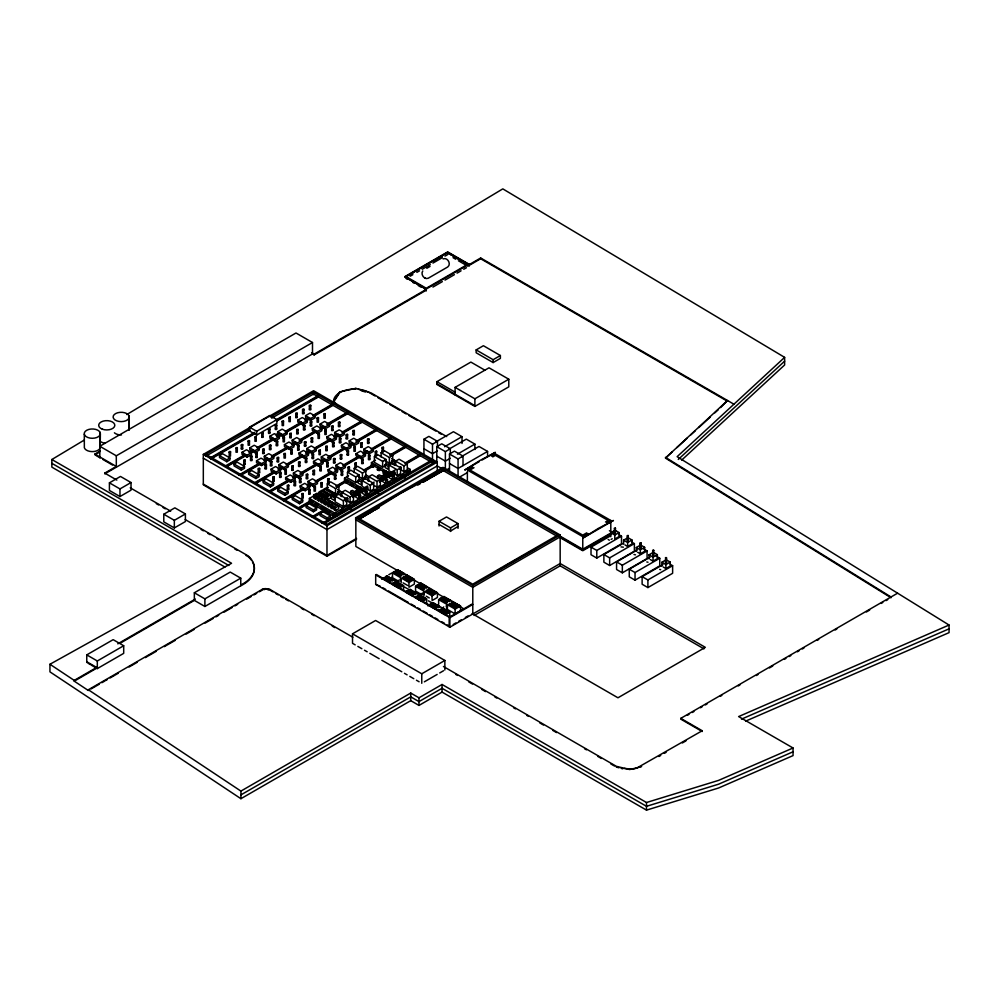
<?xml version="1.0" encoding="UTF-8"?>
<svg xmlns="http://www.w3.org/2000/svg" width="999" height="999" viewBox="0 0 999 999"><rect width="100%" height="100%" fill="white"/><g stroke="black" fill="none" stroke-linecap="round" stroke-linejoin="round"><path stroke-width="1.5" d="M416.858 597.939L416.858 596.415L415.534 596.415L415.534 597.939L416.858 597.939L416.858 596.415M419.193 598.538L419.193 600.062L419.193 598.538L420.517 598.538L420.517 600.062M419.555 596.378L419.555 594.855L418.231 594.855L418.231 596.378L419.555 596.378L419.555 594.855M421.103 593.356L421.103 595.841M421.89 598.501L421.89 596.977L423.214 596.977L423.214 598.501L421.89 598.501L421.89 596.977M427.647 591.708L427.647 590.184L426.323 590.184L426.323 591.708L427.647 591.708L427.647 590.184M429.982 593.831L429.982 592.307L431.306 592.307L431.306 593.831L429.982 593.831L429.982 592.307M430.344 590.147L430.344 588.636L429.021 588.636L429.021 590.147L430.344 590.147L430.344 588.636M432.692 592.27L432.692 590.746L434.003 590.746L434.003 592.27L432.692 592.27L432.692 590.746M666.52 558.191L665.559 557.629L666.52 557.629L666.52 562.712L665.559 562.712L666.52 562.162M84.303 434.215L84.353 447.739A8.067 4.658 0 0 0 92.033 451.61A8.067 4.658 0 0 0 100.15 448.052L100.362 433.928A8.067 4.658 0 0 0 88.749 429.445A8.067 4.658 0 0 0 87.825 437.5A8.067 4.658 0 0 0 100.362 433.928M129.058 429.957L129.246 417.257A8.067 4.658 0 0 0 117.62 412.774A8.067 4.658 0 0 0 116.708 420.829A8.067 4.658 0 0 0 129.246 417.257M400.062 579.82L401.186 579.919L400.974 581.043M422.739 270.954C420.354 274.238 424.263 280.02 428.209 278.246L447.739 266.97C451.61 264.161 447.452 256.905 443.069 258.891M399.2 581.343L398.451 580.282M419.83 594.892L420.666 593.606M335.614 404.083L333.654 401.123L339.772 391.883L355.781 388.349L371.016 392.882L446.69 436.575M333.654 401.885L338.998 393.793M401.198 582.529L401.186 581.443M423.189 592.882L424.413 593.606L423.564 594.205M126.798 414.548L502.809 188.873L784.627 357.367L677.135 456.68L949.05 625.037L949.05 632.642L745.641 721.141M678.271 459.44L784.627 361.176M681.68 460.102L784.627 364.972L784.627 357.367M665.434 457.33L891.021 596.99L891.021 597.752L665.434 458.091L727.497 400.499L720.604 407.58M666.583 457.043L672.327 451.773M676.922 447.564L687.275 438.099M690.721 434.94L695.316 430.731M698.763 427.572L710.264 417.045M714.859 412.837L718.306 409.677M421.94 594.904L422.39 594.143L421.541 593.606M458.004 526.448L450.561 531.081L439.061 524.45M497.265 570.816L501.148 568.406M503.733 566.795L536.001 548.563M224.912 567.045L51.861 467.132L51.861 459.515L84.253 440.072M99.813 457.692L99.813 446.266L296.004 332.992L312.5 342.52L312.5 353.946L104.758 473.876L104.758 473.114L116.309 466.458L94.868 454.083L94.868 454.845L99.463 452.185M94.868 454.083L100.25 450.974M467.807 264.273L447.689 252.66L406.143 276.648L426.261 288.261L467.807 264.273L467.807 266.184M410.189 274.7L412.862 273.152M434.29 260.776L436.975 259.228M439.66 257.68L442.332 256.144M410.164 276.236L412.849 274.688M416.87 272.365L419.543 270.816M422.227 269.268L430.269 264.623M432.954 263.074L442.332 257.667M445.017 256.119L447.689 254.57L447.689 252.66M426.785 268.294L430.032 266.421M99.813 446.266L116.309 455.794L312.5 342.52M469.13 264.273L447.689 251.898L404.82 276.648L426.261 289.023L469.13 264.273L469.13 266.184M311.588 352.647L314.148 354.133L426.261 289.41L404.82 277.035L447.689 252.285L467.932 263.973M469.13 264.66L480.669 257.992L733.928 404.208M312.699 354.058L314.148 354.895L426.261 290.172L424.925 289.398M469.13 265.422L480.669 258.753L727.497 401.261M432.954 287.063L442.332 281.643M445.017 280.107L454.395 274.688M457.067 273.139L461.088 270.816M463.761 269.268L466.446 267.732M109.415 482.842L120.467 476.448L131.019 482.542L131.019 490.159L119.967 496.54L109.415 490.447L109.415 482.842L119.967 488.923L131.019 482.542M249.513 427.16L269.73 415.484L276.873 419.617L276.873 423.426L256.656 435.089L249.513 430.969L249.513 427.16L256.656 431.281L276.873 419.617M356.556 539.16L326.973 556.243L203.321 484.852L203.321 454.395L313.599 390.721L437.25 462.112L437.25 470.354M250.2 428.671L205.806 454.308L327.123 524.35L434.765 462.2L313.449 392.157L270.392 417.008M205.806 456.206L250.2 430.569M271.728 418.144L313.449 394.056L433.429 463.324M210.165 457.967L254.57 432.33M275.437 420.279L317.807 395.816L318.469 396.953L276.76 421.041M211.513 457.954L254.57 433.091M276.099 420.654L317.807 396.578M210.826 459.103L255.232 433.466M219.505 455.631L222.69 453.783L229.97 457.992L229.97 459.89L226.773 461.738L219.505 457.53L219.505 455.631L226.773 459.827L229.97 457.992M241.983 452.347L246.478 449.762L251.498 452.647L251.498 454.557L247.003 457.155L241.983 454.258L241.983 452.347L247.003 455.244L251.498 452.647M249.775 447.852L254.27 445.254L259.29 448.151L259.29 450.062L254.795 452.647L249.775 449.762L249.775 447.852L254.795 450.749L259.29 448.151M269.88 436.238L274.375 433.653L279.395 436.551L279.395 438.449L274.9 441.046L269.88 438.149L269.88 436.238L274.9 439.135L279.395 436.551M277.672 433.653L277.672 431.743L282.168 429.158L287.188 432.055L287.188 433.953L282.692 436.551L277.672 433.653L275.474 434.915M297.777 420.142L302.272 417.545L307.292 420.442L307.292 422.34L302.797 424.937L297.777 422.04L297.777 420.142L302.797 423.039L307.292 420.442M305.569 415.634L310.065 413.049L315.085 415.946L315.085 417.844L310.589 420.442L305.569 417.545L305.569 415.634L310.589 418.531L315.085 415.946M224.713 466.358L244.892 454.707M248.938 452.385L252.972 450.049M257.005 447.714L273.152 438.399M276.536 436.451L281.231 433.741M285.264 431.406L301.411 422.077M304.782 420.129L308.142 418.194M312.862 415.472L332.355 404.22L333.017 405.357L314.173 416.233M226.061 466.346L244.892 455.469M250.274 452.36L252.972 450.811M258.354 447.702L273.152 439.16M286.613 431.393L301.411 422.839M313.524 415.846L332.355 404.982M226.723 466.733L245.554 455.856M250.936 452.747L253.634 451.186M257.667 448.863L273.813 439.535M277.847 437.212L281.88 434.877M285.926 432.542L302.073 423.226M306.106 420.891L308.791 419.343M277.672 431.743L282.692 434.64L287.188 432.055M234.053 464.023L237.238 462.187L244.518 466.383L244.518 468.294L241.321 470.129L234.053 465.934L234.053 464.023L241.321 468.231L244.518 466.383M163.786 514.235L174.85 507.842L185.402 513.936L185.402 521.553L174.338 527.934L163.786 521.853L163.786 514.235L174.338 520.329L185.402 513.936M256.531 460.751L261.026 458.154L266.046 461.051L266.046 462.962L261.551 465.546L256.531 462.649L256.531 460.751L261.551 463.648L266.046 461.051M264.323 456.256L268.818 453.658L273.838 456.555L273.838 458.454L269.343 461.051L264.323 458.154L264.323 456.256L269.343 459.153L273.838 456.555M284.428 444.642L288.923 442.045L293.943 444.942L293.943 446.853L289.448 449.438L284.428 446.541L284.428 444.642L289.448 447.54L293.943 444.942M292.22 440.147L296.715 437.55L301.735 440.447L301.735 442.357L297.24 444.942L292.22 442.045L292.22 440.147L297.24 443.044L301.735 440.447M312.325 428.534L316.82 425.936L321.84 428.833L321.84 430.744L317.345 433.341L312.325 430.444L312.325 428.534L317.345 431.431L321.84 428.833M320.117 424.038L324.613 421.441L329.633 424.338L329.633 426.248L325.137 428.833L320.117 425.936L320.117 424.038L325.137 426.935L329.633 424.338M238.599 475.137L259.44 463.111M264.161 460.377L267.52 458.454M271.553 456.118L287.7 446.79M291.733 444.468L295.779 442.132M299.151 440.184L314.61 431.256M319.992 428.146L322.689 426.598M326.723 424.263L346.903 412.612L347.565 413.761L328.721 424.637M240.609 474.75L259.44 463.873M264.822 460.764L267.52 459.215M272.902 456.106L287.7 447.552M293.082 444.455L295.779 442.894M301.161 439.785L314.61 432.018M328.072 424.25L346.903 413.374M241.258 475.124L260.102 464.248M265.484 461.138L268.182 459.59M272.215 457.255L288.361 447.939M293.743 444.83L296.428 443.281M300.474 440.946L316.621 431.618M320.654 429.295L324.687 426.96M248.601 472.427L251.785 470.591L259.066 474.787L259.066 476.685L255.869 478.533L248.601 474.325L248.601 472.427L255.869 476.623L259.066 474.787M476.148 349.912L483.404 345.716L500.387 355.519L500.387 358.379L493.131 362.575L476.148 352.759L476.148 349.912L493.131 359.715L500.387 355.519M271.079 469.143L275.574 466.558L280.594 469.455L280.594 471.353L276.099 473.951L271.079 471.053L271.079 469.143L276.099 472.04L280.594 469.455M278.871 464.647L283.366 462.062L288.386 464.96L288.386 466.858L283.891 469.455L278.871 466.558L278.871 464.647L283.891 467.544L288.386 464.96M298.976 453.047L303.471 450.449L308.491 453.346L308.491 455.244L303.996 457.842L298.976 454.945L298.976 453.047L303.996 455.944L308.491 453.346M306.768 448.539L311.263 445.954L316.283 448.851L316.283 450.749L311.788 453.346L306.768 450.449L306.768 448.539L311.788 451.436L316.283 448.851M326.873 436.938L331.368 434.34L336.388 437.237L336.388 439.148L331.893 441.733L326.873 438.836L326.873 436.938L331.893 439.835L336.388 437.237M334.665 432.442L339.161 429.845L344.18 432.742L344.18 434.64L339.685 437.237L334.665 434.34L334.665 432.442L339.685 435.339L344.18 432.742M253.808 483.166L273.988 471.503M278.022 469.18L282.068 466.845M286.101 464.51L302.247 455.194M305.619 453.246L308.978 451.311M314.36 448.201L330.507 438.886M333.878 436.925L338.574 434.215M341.958 432.267L361.451 421.016L362.113 422.152L343.269 433.029M255.157 483.141L273.988 472.265M279.37 469.168L282.068 467.607M288.786 463.723L302.247 455.956M315.696 448.189L329.158 440.422M334.54 437.312L337.237 435.751M343.956 431.868L361.451 421.778M255.806 483.528L274.65 472.652M278.684 470.317L282.717 467.994M288.099 464.885L302.909 456.331M306.943 454.008L310.976 451.673M315.022 449.35L331.168 440.022M335.202 437.687L337.887 436.138M263.149 480.831L266.333 478.983L273.614 483.179L273.614 485.089L270.417 486.925L263.149 482.729L263.149 480.831L270.417 485.027L273.614 483.179M455.094 394.992L455.094 387.375L489.011 367.807L508.791 379.22L508.791 386.838L474.887 406.418L436.963 384.528L436.963 381.668L470.866 362.088L485.114 370.317M285.627 477.547L290.122 474.95L295.142 477.847L295.142 479.757L290.647 482.342L285.627 479.445L285.627 477.547L290.647 480.444L295.142 477.847M293.419 473.051L297.914 470.454L302.934 473.351L302.934 475.262L298.439 477.847L293.419 474.95L293.419 473.051L298.439 475.949L302.934 473.351M313.524 461.438L318.019 458.841L323.039 461.738L323.039 463.648L318.544 466.246L313.524 463.349L313.524 461.438L318.544 464.335L323.039 461.738M321.316 456.943L325.811 454.345L330.831 457.242L330.831 459.153L326.336 461.738L321.316 458.841L321.316 456.943L326.336 459.84L330.831 457.242M341.421 445.329L345.916 442.744L350.936 445.641L350.936 447.54L346.441 450.137L341.421 447.24L341.421 445.329L346.441 448.226L350.936 445.641M349.213 440.834L353.708 438.236L358.728 441.133L358.728 443.044L354.233 445.641L349.213 442.744L349.213 440.834L354.233 443.731L358.728 441.133M269.043 491.158L288.536 479.907M292.57 477.572L296.616 475.249M299.987 473.301L316.795 463.598M320.829 461.263L323.526 459.702M327.56 457.38L343.706 448.052M348.426 445.329L351.773 443.394M355.819 441.058L375.999 429.408L376.66 430.557L357.817 441.433M269.705 491.545L288.536 480.669M293.918 477.559L296.616 476.011M301.998 472.902L316.795 464.36M322.178 461.251L324.862 459.69M328.908 457.367L343.706 448.813M357.167 441.046L375.999 430.169M270.354 491.92L289.198 481.043M294.58 477.947L297.265 476.386M302.647 473.276L317.457 464.735M321.491 462.4L325.524 460.077M329.57 457.742L345.716 448.426M349.75 446.091L353.783 443.756M277.697 489.223L280.881 487.387L288.162 491.583L288.162 493.481L284.965 495.329L277.697 491.133L277.697 489.223L284.965 493.419L288.162 491.583M300.175 485.939L304.67 483.354L309.678 486.251L309.678 488.149L305.195 490.746L300.175 487.849L300.175 485.939L305.195 488.836L309.678 486.251M307.967 481.443L312.45 478.846L317.47 481.743L317.47 483.653L312.974 486.251L307.967 483.354L307.967 481.443L312.974 484.34L317.47 481.743M328.072 469.83L332.567 467.245L337.575 470.142L337.575 472.04L333.092 474.637L328.072 471.74L328.072 469.83L333.092 472.727L337.575 470.142M335.864 465.334L340.347 462.749L345.367 465.646L345.367 467.544L340.871 470.142L335.864 467.245L335.864 465.334L340.871 468.231L345.367 465.646M355.969 453.733L360.464 451.136L365.472 454.033L365.472 455.931L360.989 458.529L355.969 455.631L355.969 453.733L360.989 456.63L365.472 454.033M363.761 449.238L368.244 446.64L373.264 449.538L373.264 451.436L368.768 454.033L363.761 451.136L363.761 449.238L368.768 452.135L373.264 449.538M282.904 499.962L303.084 488.311M307.118 485.976L311.164 483.641M315.197 481.318L331.343 471.99M334.715 470.042L338.761 467.707M342.794 465.384L359.603 455.681M362.974 453.733L367.669 451.011M371.054 449.063L390.547 437.812L391.208 438.948L372.365 449.825M284.253 499.937L303.084 489.073M308.466 485.964L311.164 484.403M316.546 481.293L331.343 472.752M344.792 464.985L358.254 457.217M363.636 454.108L366.321 452.559M373.052 448.676L390.547 438.573M283.566 501.098L303.746 489.448M309.128 486.338L311.813 484.79M317.195 481.68L332.005 473.139M344.106 466.146L360.252 456.818M292.245 497.627L295.429 495.779L302.709 499.987L302.709 501.885L299.513 503.721L292.245 499.525L292.245 497.627L299.513 501.823L302.709 499.987M337.774 492.994L335.539 494.28L327.285 489.522L327.285 483.816L330.657 481.868L338.898 486.625L338.898 492.345M347.477 472.165L350.836 470.217L359.078 474.975L359.078 480.694L355.719 482.629L347.477 477.872L347.477 472.165L355.719 476.923L359.078 474.975M354.208 472.564L354.208 468.281L357.567 466.333L365.809 471.091L365.809 476.798M384.877 465.796L382.629 467.095L374.388 462.337L374.388 456.618L377.747 454.682L385.989 459.44L385.989 465.147M381.118 457.018L381.118 452.734L384.478 450.799L392.719 455.556L392.719 461.263M455.094 387.375L474.887 398.801L508.791 379.22M317.445 497.702L315.334 498.913L313.649 497.952L313.649 495.092L316.82 493.269L342.944 508.266L342.944 512.075L342.282 509.79M319.355 491.795L322.515 489.972L324.2 490.946L321.041 492.769L319.355 491.795L319.355 494.655M336.076 496.59L334.39 497.564L324.225 491.845L324.225 488.986L325.799 488.074L334.215 492.932L334.215 495.791M382.654 488.399L382.654 486.488L383.316 488.773L334.702 516.845L309.39 502.222L309.39 498.414L328.396 487.437M358.029 487.812L358.029 489.71L344.543 481.93L344.543 478.121L348.576 475.786M374.425 465.434L373.763 465.059L373.102 467.345L371.453 466.396L371.453 462.587L375.487 460.252M313.649 495.092L315.334 496.066L318.494 494.23L318.494 497.09M345.204 479.645L344.543 480.019L358.753 488.224M320.804 499.637L318.693 500.861L317.02 499.887L317.02 497.027L320.179 495.204M322.714 496.59L322.714 493.743L325.886 491.908L327.56 492.882L327.56 495.741M297.452 508.354L310.239 500.974M335.814 486.213L345.229 480.769M363.386 470.292L372.14 465.234M389.635 455.132L405.094 446.203L405.756 447.352L390.946 455.894M298.788 508.341L310.04 501.848L311.688 502.797L311.688 500.899L311.039 503.184L311.688 502.797M323.152 494.405L321.041 495.629L321.041 492.769M337.812 485.814L345.204 481.543M364.722 470.279L374.15 464.835M391.633 454.745L405.094 446.965M299.45 508.728L312.912 500.949M337.125 486.975L347.889 480.756M365.384 470.654L374.8 465.222M317.02 497.027L318.693 498.002L321.865 496.178L321.865 499.038M322.714 493.743L324.4 494.705L327.56 492.882M306.131 505.644L309.315 503.796L316.596 508.004L316.596 509.902L313.399 511.75L306.131 507.542L306.131 505.644L313.399 509.84L316.596 508.004M327.285 483.816L335.539 488.573L338.898 486.625M354.208 468.281L362.45 473.039L365.809 471.091M374.388 456.618L382.629 461.376L385.989 459.44M381.118 452.734L389.36 457.492L392.719 455.556M324.176 501.585L322.065 502.797L320.379 501.835L320.379 498.976L323.539 497.152M326.086 498.538L326.086 495.679L329.245 493.856L330.931 494.83L330.931 497.677L327.759 499.512L327.759 496.653L330.931 494.83M423.938 455.556L423.938 439.235L428.883 436.376L437.45 441.333L437.45 446.765M326.511 496.353L324.4 497.564L324.4 494.705M320.379 498.976L322.065 499.95L325.224 498.114L325.224 500.974M324.225 488.986L332.63 493.843L334.215 492.932M337.962 494.705L337.962 491.858L339.635 490.884M358.142 480.207L361.301 482.03L361.301 484.89L358.142 483.054L358.142 480.207L359.827 479.233L362.987 481.056M364.872 479.17L364.872 476.323L366.546 475.349M385.052 464.66L388.211 466.496L388.211 469.343L385.052 467.52L385.052 464.66L386.738 463.698L397.202 469.792L397.202 475.512L400.562 473.563L400.562 467.857L392.32 463.099L388.961 465.034L388.961 470.741L397.202 475.512M393.893 464.86L391.783 463.636L391.783 460.776L393.456 459.815L403.933 465.909L403.933 471.615L407.292 469.68L407.292 463.973L399.051 459.203L395.679 461.151L395.679 465.434M351.124 484.965L350.462 485.339L351.124 483.054L351.124 484.965L352.772 485.914L352.772 484.016L352.11 486.301L352.772 485.914M377.372 469.805L378.034 467.52L377.372 469.805L379.682 470.379L379.682 468.469L379.021 470.754M327.535 503.521L325.424 504.745L323.738 503.771L323.738 500.924L326.91 499.088M357.729 476.024L362.45 478.746L364.685 477.447M384.64 460.489L389.36 463.211L391.596 461.913M341.858 496.503L341.858 492.22L345.229 490.284L353.471 495.042L353.471 500.749L350.1 502.697L346.578 500.661M362.05 480.569L365.409 478.633L373.651 483.391L373.651 489.098L370.292 491.046L362.05 486.288L362.05 480.569L370.292 485.327L373.651 483.391M323.738 500.924L325.424 501.885L328.584 500.062L328.584 502.922M337.962 491.858L341.121 493.681L342.807 492.707L337.55 489.622M330.894 505.469L328.783 506.693L327.11 505.719L327.11 502.859L330.269 501.036M436.001 441.783L453.446 431.718L462.013 436.663L462.013 443.469M327.11 502.859L328.783 503.833L331.955 502.01L331.955 504.857M350.661 491.346L352.347 490.372L355.507 492.207L353.833 493.169L350.661 491.346L350.661 494.205M357.255 487.537L358.941 486.563L362.1 488.399L360.427 489.36L357.255 487.537L357.255 490.397L359.365 491.608M377.572 475.811L379.258 474.837L382.417 476.66L380.744 477.634L377.572 475.811L377.572 478.658M384.165 472.003L385.851 471.029L389.011 472.852L387.337 473.826L384.165 472.003L384.165 474.862L386.276 476.073M423.938 439.235L432.505 444.18L437.45 441.333M383.291 473.226L383.941 470.941L383.291 471.316L383.291 473.226L384.94 474.175L384.94 472.265M334.265 507.417L332.155 508.628L330.469 507.654L330.469 504.807L333.629 502.972M354.608 491.695L358.641 489.373M381.518 476.161L388.249 472.277L371.453 462.587M312 516.758L325.449 508.991M354.395 492.282L358.429 489.947M381.968 476.361L385.339 474.413M404.845 463.149L419.642 454.607L420.304 455.744L405.494 464.298M330.469 504.807L332.155 505.769L335.314 503.946M313.336 516.745L325.449 509.752M406.181 463.136L419.642 455.369M344.23 499.375L347.552 497.452M351.548 495.154L367.507 485.939M371.491 483.628L374.15 482.092M379.47 479.021L395.429 469.817M313.998 517.12L326.111 510.127M436.788 461.613L436.788 446.665L441.745 443.806L450.312 448.751L450.312 454.195M343.381 506.58L343.381 500.874L346.74 498.926L346.74 504.632L343.381 506.58L335.14 501.823L335.14 496.103L338.499 494.168L346.74 498.926M341.858 492.22L350.1 496.99L353.471 495.042M377.023 487.162L377.023 481.443L380.382 479.508L380.382 485.214L377.023 487.162L373.489 485.114M397.202 469.792L400.562 467.857M403.933 465.909L407.292 463.973M333.828 506.743L335.514 507.717L338.673 505.894L338.673 508.741L335.514 510.576L333.828 509.602L333.828 506.743L337 504.92M345.554 500.137L348.214 498.601M352.872 495.904L368.169 487.075M379.47 480.544L394.767 471.728M400.749 468.269L401.411 467.882L400.749 466.745L400.087 467.12L401.411 469.405L400.749 469.792L400.087 468.643M345.554 501.66L348.214 500.124M352.872 497.427L368.169 488.598M379.47 482.067L395.429 472.864M327.797 512.087L327.135 512.475L327.135 510.564M358.903 496.103L360.589 495.129L360.589 497.989L358.903 498.963L355.744 497.14L355.744 494.28L358.903 496.103L358.903 498.963M365.497 492.295L367.182 491.321L367.182 494.18L365.497 495.154L362.337 493.331L362.337 490.472L365.497 492.295L365.497 495.154M385.814 480.569L387.5 479.595L387.5 482.455L385.814 483.429L382.654 481.593L382.654 478.746L385.814 480.569L385.814 483.429M392.407 476.76L394.093 475.786L394.093 478.646L392.407 479.62L389.248 477.784L389.248 474.937L392.407 476.76L392.407 479.62M437.45 450.849L432.505 453.708L423.938 448.751M444.58 446.74L462.013 436.663M86.763 662.499L86.763 654.882L113.149 639.66L123.701 645.741L123.701 653.358L97.315 668.593L91.708 665.359M194.343 600.387L194.343 592.769L230.207 572.077L240.759 578.159L240.759 585.776L204.895 606.48L194.343 600.387L120.38 643.094M309.39 498.414L334.702 513.036L410.227 469.43L410.227 473.239L403.496 477.122M327.247 517.832L330.444 515.996L330.444 517.894L327.247 519.742L319.98 515.546L319.98 513.636L327.247 517.832L327.247 519.742M333.741 515.484L333.079 515.871L333.079 513.961M410.227 471.328L334.702 514.935L309.39 500.324L310.04 499.937L310.04 501.848M448.863 449.213L466.308 439.135L474.875 444.093L474.875 449.525M436.788 446.665L445.367 451.61L450.312 448.751M322.103 523.351L430.407 460.826L431.068 461.963L324.762 523.339M395.117 480.057L395.117 481.955L384.965 487.824L384.303 485.539L384.303 487.437M117.782 643.831L195.354 599.05M449.488 471.665L449.488 453.996L454.433 451.136L463.012 456.081L463.012 465.609M203.321 454.395L326.973 525.786L437.25 462.112M86.763 654.882L97.315 660.976L123.701 645.741M194.343 592.769L204.895 598.863L240.759 578.159M450.312 458.279L445.367 461.126L436.788 456.181M457.442 454.158L474.875 444.093M437.25 465.921L326.973 529.595L203.321 458.204M461.563 456.543L478.996 446.466L487.574 451.423L487.574 456.855M74.238 681.156L74.238 680.394L96.653 667.444L96.653 668.206L74.238 681.156L88.349 690.521L88.349 689.76L262.125 589.435L265.085 588.648A2.01 1.161 0 0 1 265.534 588.648L266.159 588.698A12.512 7.23 0 0 1 270.005 589.522L352.847 637.237M560.164 536.875L472.789 587.325L355.644 519.692L355.644 517.794L443.019 467.345L560.164 534.977L560.164 565.821L703.983 648.851M449.488 453.996L458.066 458.941L463.012 456.081M610.801 533.041L582.767 549.213L443.094 468.593L357.804 517.832L472.714 584.178L558.004 534.94M359.141 518.968L379.121 507.43M417.769 485.114L420.442 483.578M423.101 482.042L443.094 470.492L556.668 536.063M372.664 511.388L359.34 519.08L400.649 493.331L443.294 470.616L423.301 482.155M375.324 509.852L379.32 507.542M446.703 469.867L449.388 468.319M487.574 451.423L458.066 468.456L449.488 463.511M479.395 461.55L464.722 470.017L480.057 460.402L495.392 452.322L482.055 460.015M472.702 466.945L467.37 470.017L582.767 536.65L588.111 533.566M491.383 456.156L495.392 453.846L610.801 520.467L610.801 533.791L582.767 549.974L559.964 536.813M91.059 688.948L95.592 686.338M96.491 685.814L99.213 684.253M101.923 682.679L104.645 681.118M105.544 680.594L107.355 679.545M110.065 677.984L114.598 675.361M115.497 674.837L118.219 673.276M129.071 667.007L133.604 664.397M134.503 663.873L137.225 662.3M145.367 657.604L147.178 656.555M148.077 656.031L152.61 653.421M153.509 652.896L156.231 651.323M164.373 646.628L166.184 645.579M167.083 645.054L171.616 642.444M172.515 641.92L175.237 640.359M186.101 634.09L194.243 629.382M205.107 623.114L213.249 618.406M215.959 616.845L218.681 615.272M224.113 612.137L226.823 610.576M227.735 610.052L232.255 607.429M234.965 605.869L237.687 604.295M246.741 599.075L251.261 596.465M253.971 594.892L256.693 593.331M259.403 591.758L262.125 590.197M474.013 467.707L470.005 470.017L582.767 535.127L586.775 532.817M492.719 456.905L495.392 455.357L608.166 520.467L605.494 522.015M459.403 477.197L467.457 472.552M356.556 538.399L326.973 555.481L203.321 484.09M439.061 526.011L439.061 521.253L446.516 516.958L458.004 523.588L458.004 528.346M439.061 521.253L450.561 527.884L458.004 523.588M472.077 613.573L617.956 697.789L705.331 647.34L560.164 563.536L449.887 627.21L375.686 584.365L375.686 574.85L376.348 574.475L449.837 616.895M388.773 574.75L391.546 573.151M381.68 579.195L387.088 576.086L403.571 585.601L403.571 590.359M392.482 572.964L397.877 569.855L414.36 579.37L414.36 584.128L408.966 587.237L408.966 582.479L392.482 572.964L392.482 577.722L397.552 580.656M375.686 584.365L380.357 586.301M389.785 578.521L392.482 576.96M399.525 587.936L403.571 585.601M408.966 582.479L414.36 579.37M406.118 591.745L410.164 589.41L426.648 598.925L426.648 603.683M419.368 593.244L415.559 591.046L415.559 586.288L420.954 583.179L437.437 592.694L437.437 597.452L432.043 600.574M355.182 644.867L352.522 643.331L352.522 633.816L375.599 620.491L444.855 660.464L444.855 669.979M422.602 601.261L426.648 598.925M415.559 586.288L432.043 595.816L437.437 592.694M427.847 605.844L433.241 602.734L449.737 612.25L449.737 617.007M438.636 604.383L438.636 599.612L444.043 596.503L460.527 606.018L460.527 610.776L455.132 613.898L446.253 608.766M355.644 517.794L472.789 585.426L560.164 534.977M445.691 614.585L449.737 612.25M438.636 599.612L455.132 609.14L460.527 606.018M606.793 522.777L610.801 520.467M375.686 574.85L449.887 617.682L472.789 604.457L472.077 604.058L449.175 617.282L449.175 626.798L449.837 626.41L447.165 624.875M610.764 536.725L610.764 532.742L615.084 530.257L619.105 532.579L619.105 536.563L614.785 539.048L614.785 535.064L619.105 532.579M453.221 624.462L455.906 622.914M458.603 621.353L461.301 619.792M465.347 617.469L468.032 615.908M610.776 534.577L582.767 550.736L559.964 537.574M619.205 534.84L621.515 536.176L621.515 543.793L596.79 558.066L591.021 554.732L591.021 547.127L610.539 535.851M474.125 615.496L560.164 565.821M611.088 539.41L612.225 538.761M591.021 547.127L596.79 550.449L621.515 536.176M623.626 544.155L623.626 540.172L627.934 537.674L631.967 539.997L631.967 543.98L627.647 546.478L624.962 544.93M632.067 542.27L634.377 543.606L634.377 551.211L609.652 565.496L603.871 562.162L603.871 554.545L623.401 543.281M623.626 540.172L627.647 542.494L631.967 539.997M623.376 547.165L621.016 546.903M603.871 554.545L609.652 557.879L634.377 543.606M636.326 551.485L636.326 547.502L640.634 545.004L644.655 547.327L644.655 551.311L640.347 553.808L637.662 552.26M352.522 633.816L421.765 673.788L444.855 660.464M643.606 548.926L647.077 550.936L647.077 558.541L622.34 572.827L616.57 569.492L616.57 561.875L637.399 549.85M636.326 547.502L640.347 549.825L644.655 547.327M616.57 561.875L622.34 565.209L647.077 550.936M424.338 681.83L437.162 674.425M439.722 672.951L443.568 670.729M649.013 558.816L649.013 554.832L653.334 552.335L657.354 554.657L657.354 558.641L653.046 561.138L650.361 559.59M240.921 798.701L240.921 791.096L410.739 693.044L418.981 697.801L442.058 684.477L646.503 802.509L718.556 780.394L793.044 747.989L793.044 755.606L718.556 788.011L646.503 810.127L442.058 692.095L418.981 705.419L410.739 700.661L240.921 798.701L49.95 671.865L49.95 664.26L231.568 563.274L51.861 459.515M656.306 556.256L659.765 558.254L659.765 565.871L635.039 580.157L629.27 576.823L629.27 569.205L650.087 557.18M240.921 794.892L410.739 696.852L418.981 701.61L442.058 688.286L646.503 806.318L718.556 784.203L793.044 751.797M649.013 554.832L653.046 557.155L657.354 554.657M629.27 569.205L635.039 572.539L659.765 558.254M661.875 566.233L661.875 562.25L666.183 559.765L670.217 562.087L670.217 566.071L665.896 568.556L663.211 567.007M670.317 564.348L672.627 565.684L672.627 573.301L647.901 587.574L642.12 584.24L642.12 576.635L662.949 564.61M661.875 562.25L665.896 564.572L670.217 562.087M642.12 576.635L647.901 579.957L672.627 565.684M680.769 718.368L702.21 730.744L702.21 731.505L680.769 719.13L680.769 718.368L897.601 593.181M687.349 715.334L688.985 714.385M692.27 712.499L693.918 711.55M700.486 707.754L702.122 706.805M705.406 704.907L707.055 703.958M720.192 696.378L721.84 695.429M738.261 685.938L739.909 684.989M756.33 675.511L757.979 674.562M769.467 667.919L772.751 666.021M784.252 659.39L785.901 658.441M789.185 656.543L790.821 655.594M797.389 651.798L799.038 650.849M802.322 648.963L803.958 648.014M817.107 640.421L818.743 639.472M835.176 629.994L836.812 629.045M866.383 611.975L869.667 610.077M881.168 603.433L882.804 602.484M886.088 600.599L887.736 599.65M636.9 768.006L702.21 730.744M640.172 767.319L641.62 766.483M658.928 756.493L660.726 755.456M664.335 753.371L666.146 752.322M682.367 742.956L685.976 740.871M949.05 625.037L738.636 716.57L793.044 747.989M741.47 719.143L949.05 628.846M635.501 554.832L633.99 554.52M638.736 767.394L629.645 769.542L616.321 766.308L443.431 666.495M636.375 768.169L633.316 769.118M443.756 606.93L442.907 607.829M648.014 562.225L646.803 561.975M262.125 589.435L264.822 588.673L270.417 589.647M633.029 769.193L624.2 768.431M263.711 589.697L264.723 589.46M400.974 580.282L400.474 578.583L400.487 580.007M424.038 593.606L423.564 591.92L423.326 593.019M424.038 595.891L423.551 594.08M660.689 569.705L659.665 569.405M309.378 406.031L310.701 406.031M309.378 409.078L310.701 409.078M302.572 409.965L303.896 409.965M302.572 413.012L303.896 413.012M295.766 413.898L297.09 413.898M323.926 414.435L325.249 414.435M295.766 416.945L297.09 416.945M288.961 417.819L290.284 417.819M317.12 418.369L318.444 418.369M282.155 421.753L283.479 421.753M310.314 422.29L311.638 422.29M338.474 422.839L339.785 422.839M310.314 425.337L311.638 425.337M275.362 425.674L276.673 425.674M338.474 425.886L339.785 425.886M303.509 426.223L304.832 426.223M331.668 426.76L332.992 426.76M275.362 428.721L276.673 428.721M303.509 429.27L304.832 429.27M268.556 429.607L269.867 429.607M331.668 429.807L332.992 429.807M296.703 430.144L298.027 430.144M324.862 430.694L326.186 430.694M353.022 431.231L354.333 431.231M268.556 432.654L269.867 432.654M296.703 433.191L298.027 433.191M261.75 433.541L263.062 433.541M289.897 434.078L291.221 434.078M353.022 434.278L354.333 434.278M318.057 434.615L319.38 434.615M346.216 435.164L347.54 435.164M261.75 436.588L263.062 436.588M289.897 437.125L291.221 437.125M254.945 437.462L256.256 437.462M283.104 438.012L284.415 438.012M346.216 438.211L347.54 438.211M311.251 438.549L312.575 438.549M339.41 439.085L340.734 439.085M367.57 439.635L368.881 439.635M248.139 441.396L249.463 441.396M311.251 441.595L312.575 441.595M276.298 441.933L277.61 441.933M339.41 442.132L340.734 442.132M304.445 442.482L305.769 442.482M367.57 442.682L368.881 442.682M332.605 443.019L333.928 443.019M360.764 443.556L362.075 443.556M276.298 444.98L277.61 444.98M241.333 445.317L242.657 445.317M304.445 445.529L305.769 445.529M269.493 445.866L270.804 445.866M332.605 446.066L333.928 446.066M297.652 446.403L298.963 446.403M360.764 446.603L362.075 446.603M325.799 446.953L327.123 446.953M353.958 447.49L355.282 447.49M382.118 448.027L383.429 448.027M241.333 448.364L242.657 448.364M235.989 448.401L237.312 448.401M269.493 448.913L270.804 448.913M297.652 449.45L298.963 449.45M262.687 449.787L264.011 449.787M325.799 449.987L327.123 449.987M290.846 450.337L292.158 450.337M318.993 450.874L320.317 450.874M382.118 451.073L383.429 451.073M347.153 451.423L348.476 451.423M375.312 451.96L376.623 451.96M229.183 452.335L230.507 452.335M262.687 452.834L264.011 452.834M290.846 453.384L292.158 453.384M255.881 453.721L257.205 453.721M284.041 454.258L285.352 454.258M347.153 454.458L348.476 454.458M312.188 454.807L313.511 454.807M375.312 455.007L376.623 455.007M340.347 455.344L341.67 455.344M368.506 455.894L369.83 455.894M250.537 456.805L251.86 456.805M255.881 456.768L257.205 456.768M312.188 457.854L313.511 457.854M277.235 458.191L278.546 458.191M340.347 458.391L341.67 458.391M305.394 458.728L306.705 458.728M368.506 458.928L369.83 458.928M333.541 459.278L334.865 459.278M361.7 459.815L363.024 459.815M250.537 459.852L251.86 459.852M243.731 460.739L245.055 460.739M277.235 461.238L278.546 461.238M305.394 461.775L306.705 461.775M270.429 462.125L271.753 462.125M333.541 462.325L334.865 462.325M298.589 462.662L299.9 462.662M361.7 462.862L363.024 462.862M326.735 463.199L328.059 463.199M354.895 463.748L356.218 463.748M243.731 463.786L245.055 463.786M265.085 465.209L266.408 465.209M270.429 465.159L271.753 465.159M298.589 465.709L299.9 465.709M326.735 466.246L328.059 466.246M291.783 466.595L293.094 466.595M319.942 467.132L321.253 467.132M348.089 467.669L349.413 467.669M265.085 468.256L266.408 468.256M258.279 469.13L259.603 469.13M291.783 469.63L293.094 469.63M319.942 470.179L321.253 470.179M284.977 470.517L286.301 470.517M313.137 471.053L314.448 471.053M341.283 471.603L342.607 471.603M258.279 472.177L259.603 472.177M279.633 473.601L280.956 473.601M313.137 474.1L314.448 474.1M341.283 474.65L342.607 474.65M306.331 474.987L307.642 474.987M334.478 475.524L335.801 475.524M279.633 476.648L280.956 476.648M272.827 477.534L274.151 477.534M306.331 478.034L307.642 478.034M334.478 478.571L335.801 478.571M299.525 478.921L300.849 478.921M327.684 479.458L328.996 479.458M272.827 480.581L274.151 480.581M294.181 482.005L295.504 482.005M299.525 481.968L300.849 481.968M327.684 482.505L328.996 482.505M320.879 483.391L322.19 483.391M294.181 485.052L295.504 485.052M287.375 485.926L288.699 485.926M314.073 487.312L315.384 487.312M287.375 488.973L288.699 488.973M308.728 490.397L310.052 490.397M308.728 493.444L310.052 493.444M301.923 494.33L303.246 494.33M614.447 528.683L615.421 528.683M614.447 532.654L615.421 532.654M627.31 536.113L628.271 536.113M627.31 540.072L628.271 540.072M640.009 543.444L640.971 543.444M640.009 547.402L640.971 547.402M652.697 550.761L653.671 550.761M652.697 554.732L653.671 554.732M396.778 570.779L398.102 570.779M398.613 571.84L399.937 571.84M394.081 572.34L395.404 572.34M400.449 572.889L401.76 572.889M395.916 573.389L397.24 573.389M402.272 573.95L403.596 573.95M397.752 574.45L399.063 574.45M399.575 575.511L400.899 575.511M405.944 576.061L407.255 576.061M385.989 577.01L387.312 577.01M407.767 577.122L409.091 577.122M403.246 577.622L404.558 577.622M387.824 578.059L389.135 578.059M409.602 578.184L410.926 578.184M383.291 578.571L384.615 578.571M405.07 578.683L406.393 578.683M389.647 579.12L390.971 579.12M411.438 579.233L412.749 579.233M385.127 579.62L386.438 579.62M406.905 579.732L408.229 579.732M391.483 580.182L392.807 580.182M388.274 580.681L386.95 580.681L386.95 579.919L388.274 579.919L388.274 581.443L386.95 581.443M408.741 580.794L410.052 580.794M390.109 581.743L388.786 581.743L388.786 580.981L390.109 580.981L390.109 582.504L388.786 582.504M395.154 582.292L396.466 582.292M396.978 583.354L398.301 583.354M392.445 583.853L393.768 583.853M419.867 584.103L421.178 584.103M398.813 584.415L400.137 584.415M394.28 584.914L395.604 584.914M421.69 585.164L423.014 585.164M400.649 585.464L401.96 585.464M417.17 585.664L418.481 585.664M396.116 585.963L397.44 585.963M423.526 586.213L424.85 586.213M418.993 586.713L420.317 586.713M397.952 587.025L399.263 587.025M425.362 587.275L426.673 587.275M420.829 587.774L422.152 587.774M422.664 588.836L423.976 588.836M429.021 589.385L430.344 589.385M409.066 590.334L410.389 590.334M430.856 590.446L432.167 590.446M426.323 590.946L427.647 590.946M410.901 591.396L412.225 591.396M432.692 591.508L434.003 591.508M406.368 591.895L407.692 591.895M428.159 592.007L429.47 592.007M412.737 592.444L414.048 592.444M434.515 592.569L435.839 592.569M408.204 592.944L409.528 592.944M429.982 593.069L431.306 593.069M414.573 593.506L415.884 593.506M410.04 594.005L411.351 594.005M431.818 594.118L433.141 594.118M411.863 595.067L413.186 595.067M418.231 595.616L419.555 595.616M420.067 596.678L421.378 596.678M415.534 597.177L416.858 597.177M442.944 597.427L444.268 597.427M421.89 597.739L423.214 597.739M417.37 598.239L418.681 598.239M444.78 598.488L446.091 598.488M423.726 598.801L425.05 598.801M440.247 598.988L441.57 598.988M419.193 599.3L420.517 599.3M446.603 599.55L447.927 599.55M442.082 600.049L443.394 600.049M421.029 600.349L422.352 600.349M448.439 600.599L449.762 600.599M443.906 601.098L445.229 601.098M445.741 602.16L447.065 602.16M452.11 602.722L453.421 602.722M432.155 603.658L433.466 603.658M453.933 603.771L455.257 603.771M449.4 604.27L450.724 604.27M433.991 604.72L435.302 604.72M455.769 604.832L457.092 604.832M429.458 605.219L430.769 605.219M451.236 605.332L452.559 605.332M435.814 605.769L437.137 605.769M457.604 605.894L458.916 605.894M431.281 606.281L432.604 606.281M453.071 606.393L454.383 606.393M437.649 606.83L438.973 606.83M433.116 607.33L434.44 607.33M454.907 607.442L456.218 607.442M434.952 608.391L436.263 608.391M441.308 608.953L442.632 608.953M443.144 610.002L444.468 610.002M438.611 610.501L439.935 610.501M444.98 611.063L446.291 611.063M441.77 611.563L440.447 611.563L440.447 610.801L441.77 610.801L441.77 612.325L440.447 612.325M446.803 612.125L448.126 612.125M442.282 612.624L443.593 612.624M444.105 613.673L445.429 613.673M609.34 540.197L608.154 539.472M267.695 589.685L268.906 589.959M616.321 767.07L619.043 767.806M621.166 768.381L622.827 768.83M361.313 390.759L365.472 391.995M446.89 606.855C448.726 607.13 446.103 603.858 446.266 606.018M446.64 607.529L447.49 607.492L447.14 606.293M447.689 253.047L449.026 253.821M450.374 254.595L451.71 255.369M453.047 256.144L455.731 257.68M457.067 258.454L458.404 259.228M459.752 260.002L461.088 260.776M465.109 263.099L466.446 263.873M453.059 257.667L455.731 259.216M458.416 260.764L466.471 265.409M406.168 278.571L407.505 279.345M412.862 282.43L414.198 283.204M418.219 285.527L420.904 287.075M436.963 381.668L455.094 392.132M436.963 383.766L474.887 405.656M609.415 530.706L613.436 533.041M371.016 393.643L375.062 395.979M377.772 397.54L387.225 403.009M389.935 404.57L399.388 410.027M402.098 411.588L406.143 413.923M408.853 415.484L416.958 420.167M421.016 422.515L435.876 431.093M438.586 432.654L441.283 434.215M610.764 532.742L614.785 535.064M436.788 465.696L441.695 468.531M391.571 458.666L395.567 460.964M407.555 467.894L410.227 469.43M391.783 460.776L394.942 462.612L394.942 465.459M408.903 471.328L409.565 473.613M407.255 472.29L407.917 474.575L407.255 474.188M400.399 469.58L403.933 471.615M402.01 475.312L402.672 477.597L402.01 477.222M401.261 475.836L406.543 478.883M390.934 473.963L394.093 475.786M385.664 472.689L371.453 464.485L372.115 464.11L372.115 466.009L373.763 466.958M393.793 480.057L395.454 481.006M395.117 481.955L394.455 479.67M384.34 477.772L387.5 479.595M380.382 479.508L372.14 474.75L368.768 476.685L368.768 480.969M365.746 474.825L377.023 481.443M364.872 476.323L368.032 478.146L368.032 481.006M380.644 487.237L383.316 488.773M376.748 489.897L377.41 492.182M376.985 492.894L379.632 494.418M344.543 478.121L361.338 487.812M364.023 489.498L367.182 491.321M357.43 493.306L360.589 495.129M353.733 502.772L356.406 504.308L356.406 502.41L355.744 502.022L355.744 503.933M343.381 500.874L332.917 494.767L331.231 495.741L331.231 498.601L334.39 500.424L334.39 497.564M349.837 505.432L350.499 507.717M348.189 506.381L348.851 508.666L348.189 508.291M347.44 506.905L352.722 509.952M326.086 495.679L327.759 496.653M311.688 500.899L312.35 501.273M323.164 511.8L330.444 515.996M400.199 572.077L355.844 546.465L355.844 519.817M404.233 574.4L406.918 575.961M409.615 577.509L424.4 586.051M428.434 588.374L431.118 589.922M433.803 591.483L443.219 596.915M445.904 598.463L449.937 600.786M458.004 605.444L463.374 608.553M403.097 582.854L407.717 585.514M426.186 596.178L429.258 597.951M404.62 587.087L408.579 589.373M428.359 600.799L432.317 603.084M383.029 587.849L385.701 589.385M388.374 590.933L408.416 602.497M411.089 604.045L415.097 606.356M417.769 607.904L420.442 609.44M423.114 610.988L427.122 613.299M429.795 614.847L432.467 616.383M435.139 617.931L437.812 619.48M441.82 621.79L444.493 623.326M96.216 455.619L100.225 457.929M102.909 459.478L107.417 462.087M108.267 462.574L112.5 465.022M455.694 674.337L457.567 675.424M468.768 681.892L472.502 684.04M481.843 689.435L485.576 691.595M494.917 696.99L496.79 698.064M513.598 707.767L515.459 708.853M526.673 715.321L528.533 716.395M539.735 722.864L543.481 725.024M552.809 730.406L556.555 732.567M584.565 748.738L586.438 749.824M597.639 756.293L601.373 758.453M610.714 763.835L614.447 765.996M104.758 473.114L116.833 480.082M130.232 487.824L170.667 511.163M185.19 519.555L248.202 555.931A38.686 22.328 0 0 1 240.759 585.014M156.306 503.633L158.554 504.932M163.037 507.517L165.272 508.816M201.136 529.52L203.371 530.806M207.854 533.404L210.102 534.69M216.82 538.573L219.068 539.872M234.753 548.926L236.988 550.224M245.954 555.394L248.202 556.693A38.686 22.328 0 0 1 251.261 560.027M51.861 463.324L228.871 565.521M270.417 590.409L272.989 591.895M275.562 593.381L278.134 594.867M280.719 596.353L283.291 597.839M285.864 599.338L288.449 600.824M301.323 608.254L303.896 609.74M311.626 614.21L314.21 615.696M332.242 626.098L334.815 627.584M357.854 646.403L361.85 648.713M364.51 650.249L367.17 651.785M369.83 653.321L379.158 658.703M381.818 660.252L401.798 671.778M404.458 673.314L407.117 674.849M409.79 676.385L413.773 678.696M416.446 680.232L419.105 681.768M86.763 661.738L96.653 667.444M87.999 663.211L90.722 664.785M49.95 664.26L74.238 680.394M88.349 689.76L240.921 791.096M446.628 608.94L447.502 608.453L446.266 606.768M333.654 401.123L337.575 405.519M393.893 572.889L392.957 572.34L392.807 573.076M429.745 461.201L430.407 462.35M418.981 454.982L419.642 456.131M389.885 438.186L390.547 439.335M360.789 421.391L361.451 422.54M317.145 396.191L317.807 397.34M129.146 429.495L128.896 415.559L129.021 429.932M100.262 446.166L100.012 432.242L100.15 448.052M665.896 564.572L665.896 568.556M665.559 557.629L665.559 562.712M653.046 557.155L653.046 561.138M647.901 579.957L647.901 587.574M646.503 802.509L646.503 810.127M640.347 549.825L640.347 553.808M635.039 572.539L635.039 580.157M627.647 542.494L627.647 546.478M622.34 565.209L622.34 572.827M609.652 557.879L609.652 565.496M596.79 550.449L596.79 558.066M582.767 536.65L582.767 549.974M493.131 359.715L493.131 362.575M480.669 257.992L480.669 258.753M474.887 398.801L474.887 406.418M472.789 585.426L472.789 613.985M467.37 471.503L467.37 481.868M458.066 458.941L458.066 476.623M455.132 609.14L455.132 613.898M450.561 527.884L450.561 531.456M449.887 617.682L449.887 627.21M445.367 451.61L445.367 470.654M443.094 468.593L443.094 470.492M442.058 684.477L442.058 692.095M434.44 608.091L434.44 606.568L433.116 606.568L433.116 608.091M432.505 444.18L432.505 460.502M432.604 607.042L432.604 605.519L431.281 605.519L431.281 607.042M432.043 595.816L432.043 599.375M426.261 289.023L426.261 290.934M422.352 601.111L422.352 599.587L421.029 599.587L421.029 601.111M421.765 673.788L421.765 683.316M418.981 697.801L418.981 705.419M418.681 599L418.681 597.477L417.37 597.477L417.37 599M410.739 693.044L410.739 700.661M404.32 474.737L404.32 476.648M398.027 580.531L398.027 582.679M390.859 484.415L390.209 482.13L390.209 484.028M389.36 457.492L389.36 463.211M382.629 461.376L382.629 467.095M373.102 465.434L373.102 467.345M370.292 485.327L370.292 491.046M369.855 496.54L369.193 494.255L369.193 496.166M368.768 452.135L368.768 454.033M362.45 473.039L362.45 478.746M362.3 499.001L362.3 500.899L361.638 498.613M360.989 456.63L360.989 458.529M358.054 503.359L357.392 501.073L357.392 502.984M355.781 388.349L355.781 389.111M355.719 476.923L355.719 482.629M354.233 443.731L354.233 445.641M350.1 496.99L350.1 502.697M346.441 448.226L346.441 450.137M341.296 511.126L341.296 513.036L340.634 510.751M341.121 493.681L341.121 496.54M340.871 468.231L340.871 470.142M339.772 391.883L339.772 392.644M339.685 435.339L339.685 437.237M337.038 515.484L336.376 513.199L336.376 515.109M335.539 488.573L335.539 494.28M335.514 507.717L335.514 510.576M335.389 514.535L335.389 516.446M334.702 513.036L334.727 516.82M333.092 472.727L333.092 474.637M332.63 493.843L332.63 496.703M332.155 505.769L332.155 508.628M331.893 439.835L331.893 441.733M328.783 503.833L328.783 506.693M326.973 525.786L326.973 556.243M326.336 459.84L326.336 461.738M325.424 501.885L325.424 504.745M325.137 426.935L325.137 428.833M323.526 507.729L322.864 510.014L322.864 508.104M322.065 499.95L322.065 502.797M321.878 506.768L321.216 509.053L321.216 507.155M318.693 498.002L318.693 500.861M318.544 464.335L318.544 466.246M317.345 431.431L317.345 433.341M315.334 496.066L315.334 498.913M314.148 354.133L314.148 354.895M313.449 392.157L313.449 394.692M313.399 509.84L313.399 511.75M312.974 484.34L312.974 486.251M311.788 451.436L311.788 453.346M310.589 418.531L310.589 420.442M305.195 488.836L305.195 490.746M303.996 455.944L303.996 457.842M302.797 423.039L302.797 424.937M299.513 501.823L299.513 503.721M298.439 475.949L298.439 477.847M297.24 443.044L297.24 444.942M290.647 480.444L290.647 482.342M289.448 447.54L289.448 449.438M284.965 493.419L284.965 495.329M283.891 467.544L283.891 469.455M282.692 434.64L282.692 436.551M276.099 472.04L276.099 473.951M274.9 439.135L274.9 441.046M270.417 485.027L270.417 486.925M269.343 459.153L269.343 461.051M261.551 463.648L261.551 465.546M256.656 431.281L256.656 435.089M255.869 476.623L255.869 478.533M254.795 450.749L254.795 452.647M247.003 455.244L247.003 457.155M241.321 468.231L241.321 470.129M226.773 459.827L226.773 461.738M204.895 598.863L204.895 606.48M174.338 520.329L174.338 527.934M119.967 488.923L119.967 496.54M116.309 455.794L116.309 467.22M97.315 660.976L97.315 668.593M104.858 443.144A8.067 4.658 0 0 1 99.962 441.133M121.466 434.94A8.067 4.658 0 0 1 114.41 432.804M252.46 561.875A38.686 22.328 0 0 1 240.759 585.776M333.953 403.396A20.991 12.125 0 0 1 352.397 389.16M353.896 389.098A20.991 12.125 0 0 1 355.407 389.098M358.379 389.285A20.991 12.125 0 0 1 370.03 392.982M598.101 528.558L582.767 538.174L613.436 520.467L598.101 528.558M346.853 480.594L346.191 482.879L346.853 480.594M315.959 503.359L315.297 505.644L315.959 503.359M317.607 504.308L316.945 506.593L317.607 504.308M357.03 486.476L356.381 488.761L357.03 486.476M329.445 511.138L328.783 513.424L329.445 511.138M310.701 405.282L309.378 405.282L309.378 409.84L310.701 409.84L310.701 405.282M303.896 409.203L302.572 409.203L302.572 413.773L303.896 413.773L303.896 409.203M297.09 413.136L295.766 413.136L295.766 417.707L297.09 417.707L297.09 413.136M325.249 413.673L323.926 413.673L323.926 418.244L325.249 418.244L325.249 413.673M290.284 417.058L288.961 417.058L288.961 421.628L290.284 421.628L290.284 417.058M318.444 417.607L317.12 417.607L317.12 422.177L318.444 422.177L318.444 417.607M283.479 420.991L282.155 420.991L282.155 425.562L283.479 425.562L283.479 420.991M311.638 421.528L310.314 421.528L310.314 426.098L311.638 426.098L311.638 421.528M339.785 422.077L338.474 422.077L338.474 426.648L339.785 426.648L339.785 422.077M276.673 424.912L275.362 424.912L275.362 429.483L276.673 429.483L276.673 424.912M304.832 425.462L303.509 425.462L303.509 430.032L304.832 430.032L304.832 425.462M332.992 425.999L331.668 425.999L331.668 430.569L332.992 430.569L332.992 425.999M269.867 428.846L268.556 428.846L268.556 433.416L269.867 433.416L269.867 428.846M298.027 429.383L296.703 429.383L296.703 433.953L298.027 433.953L298.027 429.383M326.186 429.932L324.862 429.932L324.862 434.503L326.186 434.503L326.186 429.932M354.333 430.469L353.022 430.469L353.022 435.04L354.333 435.04L354.333 430.469M263.062 432.779L261.75 432.779L261.75 437.337L263.062 437.337L263.062 432.779M291.221 433.316L289.897 433.316L289.897 437.887L291.221 437.887L291.221 433.316M319.38 433.853L318.057 433.853L318.057 438.424L319.38 438.424L319.38 433.853M347.54 434.403L346.216 434.403L346.216 438.973L347.54 438.973L347.54 434.403M256.256 436.7L254.945 436.7L254.945 441.271L256.256 441.271L256.256 436.7M284.415 437.25L283.104 437.25L283.104 441.808L284.415 441.808L284.415 437.25M312.575 437.787L311.251 437.787L311.251 442.357L312.575 442.357L312.575 437.787M340.734 438.324L339.41 438.324L339.41 442.894L340.734 442.894L340.734 438.324M368.881 438.873L367.57 438.873L367.57 443.444L368.881 443.444L368.881 438.873M249.463 440.634L248.139 440.634L248.139 445.204L249.463 445.204L249.463 440.634M277.61 441.171L276.298 441.171L276.298 445.741L277.61 445.741L277.61 441.171M305.769 441.72L304.445 441.72L304.445 446.278L305.769 446.278L305.769 441.72M333.928 442.257L332.605 442.257L332.605 446.828L333.928 446.828L333.928 442.257M362.075 442.794L360.764 442.794L360.764 447.365L362.075 447.365L362.075 442.794M242.657 444.555L241.333 444.555L241.333 449.125L242.657 449.125L242.657 444.555M270.804 445.104L269.493 445.104L269.493 449.675L270.804 449.675L270.804 445.104M298.963 445.641L297.652 445.641L297.652 450.212L298.963 450.212L298.963 445.641M327.123 446.191L325.799 446.191L325.799 450.749L327.123 450.749L327.123 446.191M355.282 446.728L353.958 446.728L353.958 451.298L355.282 451.298L355.282 446.728M383.429 447.265L382.118 447.265L382.118 451.835L383.429 451.835L383.429 447.265M237.312 447.639L235.989 447.639L235.989 452.21L237.312 452.21L237.312 447.639M264.011 449.026L262.687 449.026L262.687 453.596L264.011 453.596L264.011 449.026M292.158 449.575L290.846 449.575L290.846 454.145L292.158 454.145L292.158 449.575M320.317 450.112L318.993 450.112L318.993 454.682L320.317 454.682L320.317 450.112M348.476 450.661L347.153 450.661L347.153 455.219L348.476 455.219L348.476 450.661M376.623 451.198L375.312 451.198L375.312 455.769L376.623 455.769L376.623 451.198M230.507 451.573L229.183 451.573L229.183 456.143L230.507 456.143L230.507 451.573M257.205 452.959L255.881 452.959L255.881 457.53L257.205 457.53L257.205 452.959M285.352 453.496L284.041 453.496L284.041 458.066L285.352 458.066L285.352 453.496M313.511 454.046L312.188 454.046L312.188 458.616L313.511 458.616L313.511 454.046M341.67 454.582L340.347 454.582L340.347 459.153L341.67 459.153L341.67 454.582M369.83 455.132L368.506 455.132L368.506 459.69L369.83 459.69L369.83 455.132M251.86 456.043L250.537 456.043L250.537 460.614L251.86 460.614L251.86 456.043M278.546 457.43L277.235 457.43L277.235 462L278.546 462L278.546 457.43M306.705 457.967L305.394 457.967L305.394 462.537L306.705 462.537L306.705 457.967M334.865 458.516L333.541 458.516L333.541 463.086L334.865 463.086L334.865 458.516M363.024 459.053L361.7 459.053L361.7 463.623L363.024 463.623L363.024 459.053M245.055 459.977L243.731 459.977L243.731 464.535L245.055 464.535L245.055 459.977M271.753 461.363L270.429 461.363L270.429 465.921L271.753 465.921L271.753 461.363M299.9 461.9L298.589 461.9L298.589 466.471L299.9 466.471L299.9 461.9M328.059 462.437L326.735 462.437L326.735 467.008L328.059 467.008L328.059 462.437M356.218 462.987L354.895 462.987L354.895 467.557L356.218 467.557L356.218 462.987M266.408 464.448L265.085 464.448L265.085 469.006L266.408 469.006L266.408 464.448M293.094 465.834L291.783 465.834L291.783 470.392L293.094 470.392L293.094 465.834M321.253 466.371L319.942 466.371L319.942 470.941L321.253 470.941L321.253 466.371M349.413 466.908L348.089 466.908L348.089 471.478L349.413 471.478L349.413 466.908M259.603 468.369L258.279 468.369L258.279 472.939L259.603 472.939L259.603 468.369M286.301 469.755L284.977 469.755L284.977 474.325L286.301 474.325L286.301 469.755M314.448 470.304L313.137 470.304L313.137 474.862L314.448 474.862L314.448 470.304M342.607 470.841L341.283 470.841L341.283 475.412L342.607 475.412L342.607 470.841M280.956 472.839L279.633 472.839L279.633 477.41L280.956 477.41L280.956 472.839M307.642 474.225L306.331 474.225L306.331 478.796L307.642 478.796L307.642 474.225M335.801 474.775L334.478 474.775L334.478 479.333L335.801 479.333L335.801 474.775M274.151 476.773L272.827 476.773L272.827 481.343L274.151 481.343L274.151 476.773M300.849 478.159L299.525 478.159L299.525 482.729L300.849 482.729L300.849 478.159M328.996 478.696L327.684 478.696L327.684 483.266L328.996 483.266L328.996 478.696M295.504 481.243L294.181 481.243L294.181 485.814L295.504 485.814L295.504 481.243M322.19 482.629L320.879 482.629L320.879 487.2L322.19 487.2L322.19 482.629M288.699 485.164L287.375 485.164L287.375 489.735L288.699 489.735L288.699 485.164M315.384 486.55L314.073 486.55L314.073 491.121L315.384 491.121L315.384 486.55M310.052 489.635L308.728 489.635L308.728 494.205L310.052 494.205L310.052 489.635M303.246 493.568L301.923 493.568L301.923 498.139L303.246 498.139L303.246 493.568M615.421 528.121L614.447 528.121L614.447 533.204L615.421 533.204L615.421 528.121M628.271 535.551L627.31 535.551L627.31 540.634L628.271 540.634L628.271 535.551M640.971 542.882L640.009 542.882L640.009 547.964L640.971 547.964L640.971 542.882M653.671 550.212L652.697 550.212L652.697 555.294L653.671 555.294L653.671 550.212M398.102 570.017L396.778 570.017L396.778 571.54L398.102 571.54L398.102 570.017M399.937 571.078L398.613 571.078L398.613 572.602L399.937 572.602L399.937 571.078M395.404 571.578L394.081 571.578L394.081 573.101L395.404 573.101L395.404 571.578M401.76 572.127L400.449 572.127L400.449 573.651L401.76 573.651L401.76 572.127M397.24 572.627L395.916 572.627L395.916 574.15L397.24 574.15L397.24 572.627M403.596 573.189L402.272 573.189L402.272 574.712L403.596 574.712L403.596 573.189M399.063 573.688L397.752 573.688L397.752 575.212L399.063 575.212L399.063 573.688M400.899 574.75L399.575 574.75L399.575 576.273L400.899 576.273L400.899 574.75M407.255 575.299L405.944 575.299L405.944 576.823L407.255 576.823L407.255 575.299M387.312 576.248L385.989 576.248L385.989 577.772L387.312 577.772L387.312 576.248M409.091 576.361L407.767 576.361L407.767 577.884L409.091 577.884L409.091 576.361M404.558 576.86L403.246 576.86L403.246 578.384L404.558 578.384L404.558 576.86M389.135 577.31L387.824 577.31L387.824 578.821L389.135 578.821L389.135 577.31M410.926 577.422L409.602 577.422L409.602 578.945L410.926 578.945L410.926 577.422M384.615 577.809L383.291 577.809L383.291 579.333L384.615 579.333L384.615 577.809M406.393 577.922L405.07 577.922L405.07 579.445L406.393 579.445L406.393 577.922M390.971 578.359L389.647 578.359L389.647 579.882L390.971 579.882L390.971 578.359M412.749 578.471L411.438 578.471L411.438 579.994L412.749 579.994L412.749 578.471M386.438 578.858L385.127 578.858L385.127 580.382L386.438 580.382L386.438 578.858M408.229 578.97L406.905 578.97L406.905 580.494L408.229 580.494L408.229 578.97M392.807 579.42L391.483 579.42L391.483 580.943L392.807 580.943L392.807 579.42M410.052 580.032L408.741 580.032L408.741 581.555L410.052 581.555L410.052 580.032M396.466 581.53L395.154 581.53L395.154 583.054L396.466 583.054L396.466 581.53M398.301 582.592L396.978 582.592L396.978 584.115L398.301 584.115L398.301 582.592M393.768 583.091L392.445 583.091L392.445 584.615L393.768 584.615L393.768 583.091M421.178 583.341L419.867 583.341L419.867 584.865L421.178 584.865L421.178 583.341M400.137 583.653L398.813 583.653L398.813 585.177L400.137 585.177L400.137 583.653M395.604 584.153L394.28 584.153L394.28 585.676L395.604 585.676L395.604 584.153M423.014 584.403L421.69 584.403L421.69 585.926L423.014 585.926L423.014 584.403M401.96 584.702L400.649 584.702L400.649 586.226L401.96 586.226L401.96 584.702M418.481 584.902L417.17 584.902L417.17 586.425L418.481 586.425L418.481 584.902M397.44 585.202L396.116 585.202L396.116 586.725L397.44 586.725L397.44 585.202M424.85 585.451L423.526 585.451L423.526 586.975L424.85 586.975L424.85 585.451M420.317 585.951L418.993 585.951L418.993 587.474L420.317 587.474L420.317 585.951M399.263 586.263L397.952 586.263L397.952 587.787L399.263 587.787L399.263 586.263M426.673 586.513L425.362 586.513L425.362 588.036L426.673 588.036L426.673 586.513M422.152 587.012L420.829 587.012L420.829 588.536L422.152 588.536L422.152 587.012M423.976 588.074L422.664 588.074L422.664 589.597L423.976 589.597L423.976 588.074M410.389 589.572L409.066 589.572L409.066 591.096L410.389 591.096L410.389 589.572M432.167 589.685L430.856 589.685L430.856 591.208L432.167 591.208L432.167 589.685M412.225 590.634L410.901 590.634L410.901 592.157L412.225 592.157L412.225 590.634M407.692 591.133L406.368 591.133L406.368 592.657L407.692 592.657L407.692 591.133M429.47 591.246L428.159 591.246L428.159 592.769L429.47 592.769L429.47 591.246M414.048 591.683L412.737 591.683L412.737 593.206L414.048 593.206L414.048 591.683M435.839 591.808L434.515 591.808L434.515 593.331L435.839 593.331L435.839 591.808M409.528 592.182L408.204 592.182L408.204 593.706L409.528 593.706L409.528 592.182M415.884 592.744L414.573 592.744L414.573 594.268L415.884 594.268L415.884 592.744M411.351 593.244L410.04 593.244L410.04 594.767L411.351 594.767L411.351 593.244M433.141 593.356L431.818 593.356L431.818 594.88L433.141 594.88L433.141 593.356M413.186 594.305L411.863 594.305L411.863 595.829L413.186 595.829L413.186 594.305M421.378 595.916L420.067 595.916L420.067 597.439L421.378 597.439L421.378 595.916M444.268 596.665L442.944 596.665L442.944 598.189L444.268 598.189L444.268 596.665M446.091 597.727L444.78 597.727L444.78 599.25L446.091 599.25L446.091 597.727M425.05 598.039L423.726 598.039L423.726 599.55L425.05 599.55L425.05 598.039M441.57 598.226L440.247 598.226L440.247 599.75L441.57 599.75L441.57 598.226M447.927 598.788L446.603 598.788L446.603 600.312L447.927 600.312L447.927 598.788M443.394 599.288L442.082 599.288L442.082 600.811L443.394 600.811L443.394 599.288M449.762 599.837L448.439 599.837L448.439 601.361L449.762 601.361L449.762 599.837M445.229 600.337L443.906 600.337L443.906 601.86L445.229 601.86L445.229 600.337M447.065 601.398L445.741 601.398L445.741 602.921L447.065 602.921L447.065 601.398M453.421 601.96L452.11 601.96L452.11 603.483L453.421 603.483L453.421 601.96M433.466 602.897L432.155 602.897L432.155 604.42L433.466 604.42L433.466 602.897M455.257 603.009L453.933 603.009L453.933 604.532L455.257 604.532L455.257 603.009M450.724 603.508L449.4 603.508L449.4 605.032L450.724 605.032L450.724 603.508M435.302 603.958L433.991 603.958L433.991 605.481L435.302 605.481L435.302 603.958M457.092 604.07L455.769 604.07L455.769 605.594L457.092 605.594L457.092 604.07M430.769 604.457L429.458 604.457L429.458 605.981L430.769 605.981L430.769 604.457M452.559 604.57L451.236 604.57L451.236 606.093L452.559 606.093L452.559 604.57M437.137 605.019L435.814 605.019L435.814 606.53L437.137 606.53L437.137 605.019M458.916 605.132L457.604 605.132L457.604 606.655L458.916 606.655L458.916 605.132M454.383 605.631L453.071 605.631L453.071 607.155L454.383 607.155L454.383 605.631M438.973 606.068L437.649 606.068L437.649 607.592L438.973 607.592L438.973 606.068M456.218 606.68L454.907 606.68L454.907 608.204L456.218 608.204L456.218 606.68M436.263 607.629L434.952 607.629L434.952 609.153L436.263 609.153L436.263 607.629M442.632 608.191L441.308 608.191L441.308 609.715L442.632 609.715L442.632 608.191M444.468 609.24L443.144 609.24L443.144 610.764L444.468 610.764L444.468 609.24M439.935 609.74L438.611 609.74L438.611 611.263L439.935 611.263L439.935 609.74M446.291 610.302L444.98 610.302L444.98 611.825L446.291 611.825L446.291 610.302M448.126 611.363L446.803 611.363L446.803 612.887L448.126 612.887L448.126 611.363M443.593 611.863L442.282 611.863L442.282 613.386L443.593 613.386L443.593 611.863M445.429 612.911L444.105 612.911L444.105 614.435L445.429 614.435L445.429 612.911M425.549 278.321L424.737 278.047L425.549 278.321M446.178 258.941L446.178 258.941M396.765 479.095L396.103 478.721L396.765 481.006L396.765 479.095M389.21 483.466L388.561 483.079L389.21 485.364L389.21 483.466M375.761 491.233L375.1 490.846L375.761 493.131L375.761 491.233M368.206 495.591L367.545 495.204L368.206 497.49L368.206 495.591M363.948 498.051L363.299 497.664L363.948 499.95L363.948 498.051M102.26 429.158A8.067 4.658 0 0 0 114.798 425.599A8.067 4.658 0 0 0 103.184 421.116A8.067 4.658 0 0 0 102.26 429.158"/></g></svg>
